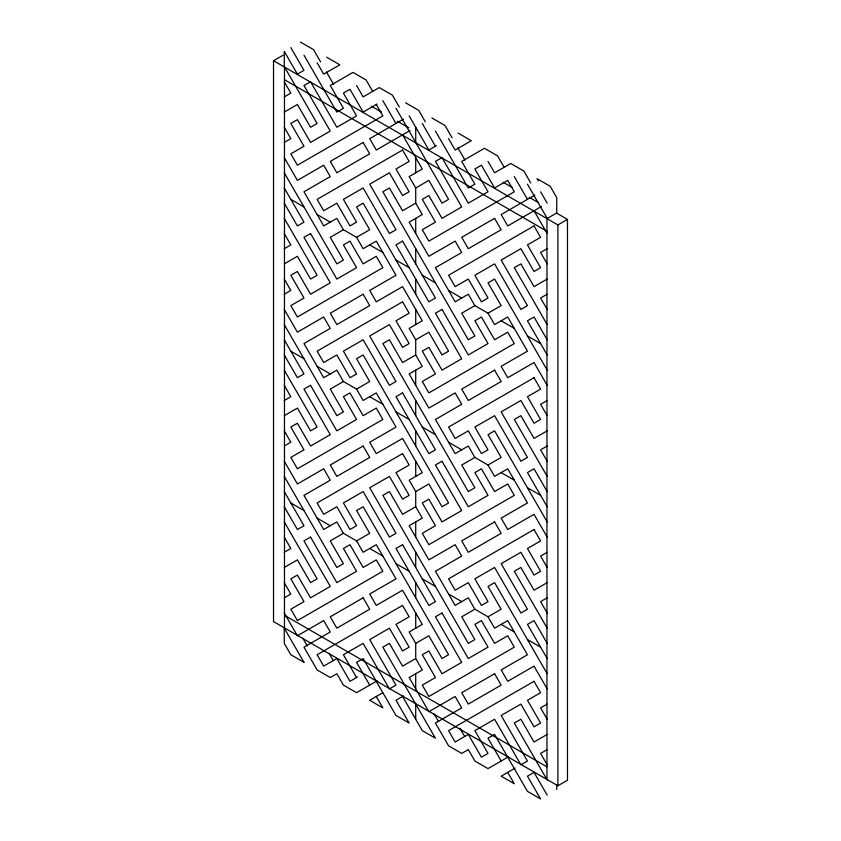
<?xml version="1.0" encoding="UTF-8"?>
<svg xmlns="http://www.w3.org/2000/svg" width="841" height="841" viewBox="0 0 841 841"><rect width="100%" height="100%" fill="white"/><g stroke="black" fill="none" stroke-linecap="round" stroke-linejoin="round"><path stroke-width="1.26" d="M546.965 779.46L546.965 218.618L556.532 213.088L567.475 219.406L567.475 780.248L557.898 785.778L273.525 621.594L273.525 60.752L283.102 55.222M284.258 96.904L290.828 93.109L284.258 81.724M284.258 112.084L297.409 104.494L310.55 127.264L317.12 123.469L284.258 66.555L284.258 51.375L297.409 74.134L303.979 70.339L290.828 47.58M284.258 142.444L290.828 138.649L284.258 127.264M377.083 104.032L363.133 112.084L349.982 89.314L343.412 93.109L356.563 115.879L336.842 127.264L310.55 81.724L303.979 85.519L330.271 131.059L310.55 142.444L297.409 119.674L290.828 123.469L303.979 146.239L290.828 153.829L297.409 165.214L382.855 115.879L376.274 104.494M403.438 119.17L369.704 138.649L376.274 150.034L410.009 130.555M436.3 145.735L428.857 150.034L409.147 115.879M284.258 248.705L290.828 244.91L284.258 233.525M284.258 263.885L297.409 256.295L310.55 279.065L317.12 275.27L284.258 218.345M547.176 537.105L534.024 514.335L507.733 529.515L501.162 518.13L527.454 502.95L507.733 468.805L494.592 476.384L488.011 465.01L474.871 457.42L468.3 446.035L455.149 453.625L435.438 419.47L461.72 404.29L455.149 392.905L428.857 408.085L409.147 373.93L422.287 366.34L415.717 354.955L415.717 339.775L409.147 328.389L422.287 320.799L402.566 286.644L376.274 301.824L369.704 290.439L395.995 275.259L376.274 241.115L363.133 248.705L356.563 237.32L343.412 229.73L330.271 237.32L343.412 260.09L336.842 263.885L284.258 172.804M547.176 385.315L534.024 362.545L507.733 377.725L501.162 366.34L527.454 351.16L507.733 317.004L494.592 324.594L488.011 313.209L474.871 305.619L468.3 294.234L455.149 301.824L435.438 267.669L461.72 252.5L455.149 241.115L428.857 256.295L409.147 222.14L422.287 214.55L415.717 203.165L415.717 187.985L428.857 180.394L442.009 203.165L448.579 199.37L395.995 108.289M356.563 237.32L369.704 229.73L356.563 206.96L363.133 203.165L448.579 351.16L442.009 354.955L428.857 332.184L415.717 339.775M415.717 203.165L402.566 210.755L389.425 187.985L382.855 191.78L468.3 339.775L474.871 335.98L461.72 313.209L474.871 305.619M284.258 294.234L290.828 290.439L284.258 279.065M534.897 195.07L501.162 214.55L507.733 225.935L541.467 206.455M273.525 60.752L557.898 224.925L567.475 219.406M284.258 400.495L290.828 396.7L284.258 385.315M547.176 248.694L540.595 252.489L547.176 263.874M284.258 415.675L297.409 408.085L310.55 430.855L317.12 427.06L284.258 370.135M547.176 688.895L534.024 666.135L507.733 681.315L501.162 669.93L527.454 654.75L507.733 620.595L494.592 628.185L488.011 616.8L474.871 609.21L468.3 597.825L455.149 605.415L435.438 571.26L461.72 556.08L455.149 544.695L428.857 559.875L409.147 525.72L422.287 518.13L415.717 506.745L415.717 491.565L409.147 480.19L422.287 472.6L402.566 438.445L376.274 453.625L369.704 442.24L395.995 427.06L376.274 392.905L363.133 400.495L356.563 389.11L343.412 381.52L330.271 389.11L343.412 411.88L336.842 415.675L284.258 324.594M356.563 389.11L369.704 381.52L356.563 358.75L363.133 354.955L448.579 502.95L442.009 506.745L428.857 483.985L415.717 491.565M415.717 354.955L402.566 362.545L389.425 339.775L382.855 343.57L468.3 491.565L474.871 487.769L461.72 465.01L474.871 457.42M488.011 313.209L501.162 305.619L488.011 282.849L494.592 279.054L547.176 370.135M547.176 279.054L534.024 286.644L520.884 263.874L514.303 267.669L547.176 324.594M284.258 446.035L290.828 442.24L284.258 430.855M547.176 294.234L540.595 298.029L547.176 309.414M284.258 552.285L290.828 548.49L284.258 537.105M547.176 400.495L540.595 404.29L547.176 415.675M284.258 567.465L297.409 559.875L310.55 582.645L317.12 578.85L284.258 521.925M508.605 756.7L488.011 768.59L474.871 761L468.3 749.615L461.72 753.41L448.579 745.82L435.438 723.05L461.72 707.87L455.149 696.495L428.857 711.665L409.147 677.52L422.287 669.93L415.717 658.545L415.717 643.365L409.147 631.98L422.287 624.39L402.566 590.235L376.274 605.415L369.704 594.03L395.995 578.85L376.274 544.695L363.133 552.285L356.563 540.9L343.412 533.31L330.271 540.9L343.412 563.67L336.842 567.465L284.258 476.395M356.563 540.9L369.704 533.31L356.563 510.54L363.133 506.745L448.579 654.75L442.009 658.545L428.857 635.775L415.717 643.365M415.717 506.745L402.566 514.335L389.425 491.575L382.855 495.36L468.3 643.365L474.871 639.57L461.72 616.8L474.871 609.21M488.011 465.01L501.162 457.42L488.011 434.65L494.592 430.855L547.176 521.925M547.176 430.855L534.024 438.445L520.884 415.675L514.303 419.47L547.176 476.384M284.258 597.825L290.828 594.03L284.258 582.645M547.176 446.035L540.595 449.83L547.176 461.215M547.176 552.285L540.595 556.08L547.176 567.465M357.436 677.016L349.982 681.315L336.842 658.545L323.69 666.135L317.12 654.75L402.566 605.415L409.147 616.8L395.995 624.39L409.147 647.16L402.566 650.955L389.425 628.185L369.704 639.57L395.995 685.11L389.425 688.905L363.133 643.365L343.412 654.75L356.563 677.52M377.146 680.811L356.563 692.7L343.412 685.11L336.842 673.725L330.271 677.52L317.12 669.93L303.979 647.16L330.271 631.98L323.69 620.595L297.409 635.775L284.258 613.005M415.717 658.545L402.566 666.135L389.425 643.365L382.855 647.16L435.438 738.23L422.287 730.64L402.566 696.495M488.011 616.8L501.162 609.21L488.011 586.44L494.592 582.645L547.176 673.725M547.176 582.645L534.024 590.235L520.884 567.465L514.303 571.26L547.176 628.185M382.655 692.805L369.704 700.29L382.855 707.88L376.274 696.495M547.176 597.825L540.595 601.62L547.176 613.005M403.438 695.991L395.995 700.29L409.147 723.05L395.995 715.46L363.133 658.545L356.563 662.34L369.704 685.11M547.176 704.075L540.595 707.87L547.176 719.255M547.176 734.435L534.024 742.025L520.884 719.255L514.303 723.05L547.176 779.975M515.176 768.085L501.162 776.18L514.303 783.77L507.733 772.385M547.176 749.615L540.595 753.41L547.176 764.795M300.405 42.05L313.546 49.64L320.631 61.919M326.697 57.23L339.838 64.82L323.69 74.134L317.12 62.76M405.562 102.77L418.713 110.36L425.283 121.745M431.853 117.95L445.005 125.54L452.09 137.808M458.145 133.12L471.296 140.71L455.149 150.034L448.579 138.649M371.312 106.155L381.541 112.053M397.446 121.241L408.81 127.8M503.128 182.255L512.211 187.501M529.262 197.341L538.356 202.597M284.468 79.695L546.965 231.243M290.828 199.37L303.979 206.96M317.12 214.55L330.271 222.14M369.704 244.91L382.855 252.5M395.995 260.09L409.147 267.68M422.287 275.259L435.438 282.849M448.579 290.439L461.72 298.029M501.162 320.799L514.303 328.389M527.454 335.98L540.595 343.57M290.828 351.16L303.979 358.75M317.12 366.34L330.271 373.93M369.704 396.7L382.855 404.29M395.995 411.88L409.147 419.47M422.287 427.06L435.438 434.65M448.579 442.24L461.72 449.83M501.162 472.6L514.303 480.179M527.454 487.769L540.595 495.36M290.828 502.96L303.979 510.54M317.12 518.13L330.271 525.72M369.704 548.49L382.855 556.08M395.995 563.67L409.147 571.26M422.287 578.85L435.438 586.44M448.579 594.03L461.72 601.62M501.162 624.39L514.303 631.98M527.454 639.57L540.595 647.16M284.468 615.286L546.965 766.834M538.293 180.868L537.021 178.66L550.172 186.25L556.742 197.635L556.742 212.815M540.595 191.78L547.176 203.165M530.766 183.002L523.88 171.07L510.729 163.48L494.592 172.804L488.011 161.419M527.454 184.19L547.176 218.345M514.303 176.599L527.454 199.37M534.024 210.755L547.176 233.525M504.158 167.275L497.588 155.89L484.437 148.3L461.72 161.419L474.871 184.19L468.3 187.985L435.438 131.059M457.893 147.858L464.978 160.137M422.287 123.469L435.438 146.239M547.176 339.775L534.024 317.004L527.454 320.799L547.176 354.955M399.307 107.101L392.421 95.18L379.28 87.59L363.133 96.904L356.563 85.519M382.855 100.699L395.995 123.469M402.566 134.854L422.287 169.009L409.147 176.599L415.717 187.985M372.7 91.385L366.129 80L352.989 72.41L330.271 85.519L343.412 108.289L336.842 112.084L303.979 55.17M326.434 71.958L333.52 84.237M547.176 491.565L534.024 468.794L527.454 472.589L547.176 506.745M343.412 229.73L336.842 218.345L323.69 225.935L303.979 191.78L330.271 176.599L323.69 165.214L297.409 180.394L284.258 157.624M284.258 187.985L303.979 222.14L297.409 225.935L284.258 203.165M547.176 643.365L534.024 620.595L527.454 624.39L547.176 658.545M343.412 381.52L336.842 370.135L323.69 377.725L303.979 343.57L330.271 328.389L323.69 317.004L297.409 332.184L284.258 309.414M284.258 339.775L303.979 373.93L297.409 377.725L284.258 354.955M547.176 795.155L534.024 772.385L527.454 776.18L540.595 798.95L527.454 791.36L494.592 734.435L488.011 738.23L501.162 761M459.943 728.222L464.726 736.506M343.412 533.31L336.842 521.925L323.69 529.515L303.979 495.37L330.271 480.19L323.69 468.805L297.409 483.985L284.258 461.215M434.187 713.977L438.645 721.694M284.258 491.575L303.979 525.72L297.409 529.515L284.258 506.755M329.083 653.362L333.267 660.606M302.739 638.088L307.186 645.793M557.898 224.925L557.898 785.778M556.742 784.569L556.742 789.625M415.717 127.264L415.717 142.444M415.717 157.624L415.717 172.804M415.717 218.345L415.717 233.525M415.717 248.705L415.717 263.885M415.717 279.054L415.717 294.234M415.717 309.414L415.717 324.594M415.717 370.135L415.717 385.315M415.717 400.495L415.717 415.675M415.717 430.855L415.717 446.035M415.717 461.215L415.717 476.395M415.717 521.925L415.717 537.105M415.717 552.285L415.717 567.465M415.717 582.645L415.717 597.825M415.717 613.005L415.717 628.185M415.717 673.725L415.717 688.905M415.717 704.085L415.717 719.255M284.468 67.059L284.468 627.912M363.133 142.444L330.271 161.419L336.842 172.804L369.704 153.829L363.133 142.444M402.566 150.034L317.12 199.37L323.69 210.755L336.842 203.165L349.982 225.935L356.563 222.14L343.412 199.37L363.133 187.985L389.425 233.525L395.995 229.73L369.704 184.19L389.425 172.804L402.566 195.575L409.147 191.78L395.995 169.009L409.147 161.419L402.566 150.034M310.55 233.525L303.979 237.32L330.271 282.849L310.55 294.234L297.409 271.475L290.828 275.27L303.979 298.029L290.828 305.619L297.409 317.004L382.855 267.68L376.274 256.295L363.133 263.885L349.982 241.115L343.412 244.91L356.563 267.68L336.842 279.065L310.55 233.525M442.009 157.624L435.438 161.419L461.72 206.96L442.009 218.345L428.857 195.575L422.287 199.37L435.438 222.14L422.287 229.73L428.857 241.115L514.303 191.78L507.733 180.394L494.592 187.985L481.441 165.214L474.871 169.009L488.011 191.78L468.3 203.165L442.009 157.624M402.566 241.115L395.995 244.91L428.857 301.824L435.438 298.029L402.566 241.115M363.133 294.234L330.271 313.209L336.842 324.594L369.704 305.619L363.133 294.234M494.592 218.345L461.72 237.32L468.3 248.705L501.162 229.73L494.592 218.345M402.566 301.824L317.12 351.16L323.69 362.545L336.842 354.955L349.982 377.725L356.563 373.93L343.412 351.16L363.133 339.775L389.425 385.315L395.995 381.52L369.704 335.98L389.425 324.594L402.566 347.365L409.147 343.57L395.995 320.799L409.147 313.209L402.566 301.824M534.024 225.935L448.579 275.259L455.149 286.644L468.3 279.054L481.441 301.824L488.011 298.029L474.871 275.259L494.592 263.874L520.884 309.414L527.454 305.619L501.162 260.079L520.884 248.705L534.024 271.464L540.595 267.669L527.454 244.91L540.595 237.32L534.024 225.935M310.55 385.315L303.979 389.11L330.271 434.65L310.55 446.035L297.409 423.265L290.828 427.06L303.979 449.83L290.828 457.42L297.409 468.805L382.855 419.47L376.274 408.085L363.133 415.675L349.982 392.905L343.412 396.7L356.563 419.47L336.842 430.855L310.55 385.315M442.009 309.414L435.438 313.209L461.72 358.75L442.009 370.135L428.857 347.365L422.287 351.16L435.438 373.93L422.287 381.52L428.857 392.905L514.303 343.57L507.733 332.184L494.592 339.775L481.441 317.004L474.871 320.799L488.011 343.57L468.3 354.955L442.009 309.414M402.566 392.905L395.995 396.7L428.857 453.625L435.438 449.83L402.566 392.905M363.133 446.035L330.271 465.01L336.842 476.395L369.704 457.42L363.133 446.035M494.592 370.135L461.72 389.11L468.3 400.495L501.162 381.52L494.592 370.135M402.566 453.625L317.12 502.96L323.69 514.335L336.842 506.745L349.982 529.515L356.563 525.72L343.412 502.95L363.133 491.575L389.425 537.105L395.995 533.31L369.704 487.78L389.425 476.395L402.566 499.155L409.147 495.36L395.995 472.6L409.147 465.01L402.566 453.625M534.024 377.725L448.579 427.06L455.149 438.445L468.3 430.855L481.441 453.625L488.011 449.83L474.871 427.06L494.592 415.675L520.884 461.215L527.454 457.42L501.162 411.88L520.884 400.495L534.024 423.265L540.595 419.47L527.454 396.7L540.595 389.11L534.024 377.725M310.55 537.105L303.979 540.9L330.271 586.44L310.55 597.825L297.409 575.055L290.828 578.85L303.979 601.62L290.828 609.21L297.409 620.595L382.855 571.26L376.274 559.875L363.133 567.465L349.982 544.695L343.412 548.49L356.563 571.26L336.842 582.645L310.55 537.105M442.009 461.215L435.438 465.01L461.72 510.54L442.009 521.925L428.857 499.155L422.287 502.95L435.438 525.72L422.287 533.31L428.857 544.695L514.303 495.36L507.733 483.974L494.592 491.565L481.441 468.805L474.871 472.6L488.011 495.36L468.3 506.745L442.009 461.215M402.566 544.695L395.995 548.49L428.857 605.415L435.438 601.62L402.566 544.695M363.133 597.825L330.271 616.8L336.842 628.185L369.704 609.21L363.133 597.825M494.592 521.925L461.72 540.9L468.3 552.285L501.162 533.31L494.592 521.925M534.024 529.515L448.579 578.85L455.149 590.235L468.3 582.645L481.441 605.415L488.011 601.62L474.871 578.85L494.592 567.465L520.884 613.005L527.454 609.21L501.162 563.67L520.884 552.285L534.024 575.055L540.595 571.26L527.454 548.49L540.595 540.9L534.024 529.515M442.009 613.005L435.438 616.8L461.72 662.34L442.009 673.725L428.857 650.955L422.287 654.75L435.438 677.52L422.287 685.11L428.857 696.495L514.303 647.16L507.733 635.775L494.592 643.365L481.441 620.595L474.871 624.39L488.011 647.16L468.3 658.545L442.009 613.005M494.592 673.725L461.72 692.7L468.3 704.075L501.162 685.11L494.592 673.725M534.024 681.315L448.579 730.64L455.149 742.025L468.3 734.435L481.441 757.205L488.011 753.41L474.871 730.64L494.592 719.255L520.884 764.795L527.454 761L501.162 715.46L520.884 704.075L534.024 726.845L540.595 723.05L527.454 700.28L540.595 692.69L534.024 681.315M303.979 662.34L290.828 654.75L284.258 643.365L284.258 628.185L303.979 662.34"/></g></svg>
